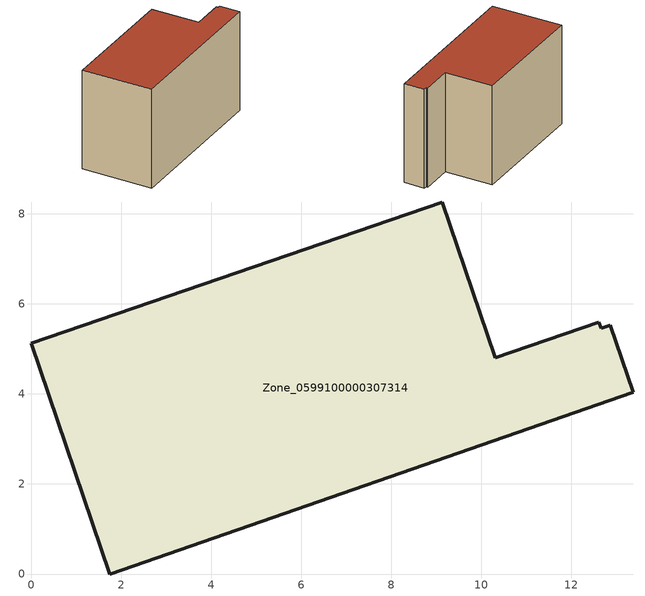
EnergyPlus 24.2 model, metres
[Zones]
Zone_0599100000307314
 floor ground (C_G): 12.87,5.53 13.38,4.03 1.75,0 0,5.12 9.13,8.26 10.31,4.8 12.61,5.59 12.66,5.46 z0
 wall outside (C_F): 1.75,0 13.38,4.03 12.87,5.53 12.66,5.46 12.61,5.59 10.31,4.8 9.13,8.26 0,5.12 1.75,0 z0:7.68
 roof outside (C_R): 13.38,4.03 12.87,5.53 12.66,5.46 12.61,5.59 10.31,4.8 9.13,8.26 0,5.12 1.75,0 z7.68
[BUILDING]
Pand.0599100000307314: North Axis=0; Terrain=City; Loads Convergence Tolerance Value=0.04; Temperature Convergence Tolerance Value=0.4; Solar Distribution=FullExterior; Maximum Number of Warmup Days=25; Minimum Number of Warmup Days=1
[Site:Location]
Rotterdam.The.Hague.AP_ZH_NLD Design_Conditions: Latitude=51.96; Longitude=4.45; Time Zone=1; Elevation=-4.5
[SITE:GROUNDTEMPERATURE:BUILDINGSURFACE]
18, 18, 18, 18, 18, 18, 18, 18, 18, 18, 18, 18
[MATERIAL] Thermal Absorptance=0.9; Solar Absorptance=0.7; Visible Absorptance=0.7
Name | Roughness | Thickness | Conductivity | Density | Specific Heat
G.TI.1975-1991 | MediumSmooth | 0.15 | 0.288461 | 540 | 1210
F.TI.1975-1991 | Rough | 0.3 | 0.230769 | 1920 | 840
R.TI.1975-1991 | MediumRough | 0.2 | 0.153846 | 1500 | 1000
[CONSTRUCTION]
C_G: G.TI.1975-1991
C_F: F.TI.1975-1991
C_R: R.TI.1975-1991
[ZONE]
Zone_0599100000307314: Type=1; Multiplier=1; Ceiling Height=Autocalculate; Volume=Autocalculate; Floor Area=autocalculate; Part of Total Floor Area=Yes
[ZONEINFILTRATION:DESIGNFLOWRATE]
Infil_Zone_0599100000307314: Zone or ZoneList or Space or SpaceList=Zone_0599100000307314; Schedule=AlwaysOn; Design Flow Rate Calculation Method=Flow/Area; Flow Rate per Floor Area=0.003; Constant Term Coefficient=1; Temperature Term Coefficient=0; Velocity Term Coefficient=0; Velocity Squared Term Coefficient=0
[HVACTEMPLATE:ZONE:IDEALLOADSAIRSYSTEM]
Zone_0599100000307314: Maximum Heating Supply Air Temperature=50; Minimum Cooling Supply Air Temperature=13; Maximum Heating Supply Air Humidity Ratio=0.0156; Minimum Cooling Supply Air Humidity Ratio=0.0077; Heating Limit=NoLimit; Cooling Limit=NoLimit; Dehumidification Control Type=ConstantSensibleHeatRatio; Cooling Sensible Heat Ratio=0.7; Dehumidification Setpoint=60; Humidification Control Type=None; Humidification Setpoint=30; Outdoor Air Method=None; Outdoor Air Flow Rate per Person=0.00944; Outdoor Air Flow Rate per Zone Floor Area=0; Outdoor Air Flow Rate per Zone=0; Demand Controlled Ventilation Type=None; Outdoor Air Economizer Type=NoEconomizer; Heat Recovery Type=None; Sensible Heat Recovery Effectiveness=0.7; Latent Heat Recovery Effectiveness=0.65
[ZONECONTROL:THERMOSTAT]
ThermostatControl_Zone_0599100000307314: Zone or ZoneList=Zone_0599100000307314; Control Type Schedule=DualSetpointControlType; Control 1=Thermostat_Zone_0599100000307314; Temperature Difference Between Cutout And Setpoint=0
[THERMOSTATSETPOINT:DUALSETPOINT]
Thermostat_Zone_0599100000307314: Heating Setpoint Temperature Schedule=HeatingSetpoint_Zone_0599100000307314; Cooling Setpoint Temperature Schedule=CoolingSetpoint_Zone_0599100000307314
[SCHEDULE:COMPACT]
HeatingSetpoint_Zone_0599100000307314: Through: 12/31, For: AllDays, Until: 24:00, 21
CoolingSetpoint_Zone_0599100000307314: Through: 12/31, For: AllDays, Until: 24:00, 24
DualSetpointControlType: Through: 12/31, For: AllDays, Until: 24:00, 4
AlwaysOn: Through: 12/31, For: AllDays, Until: 24:00, 1
